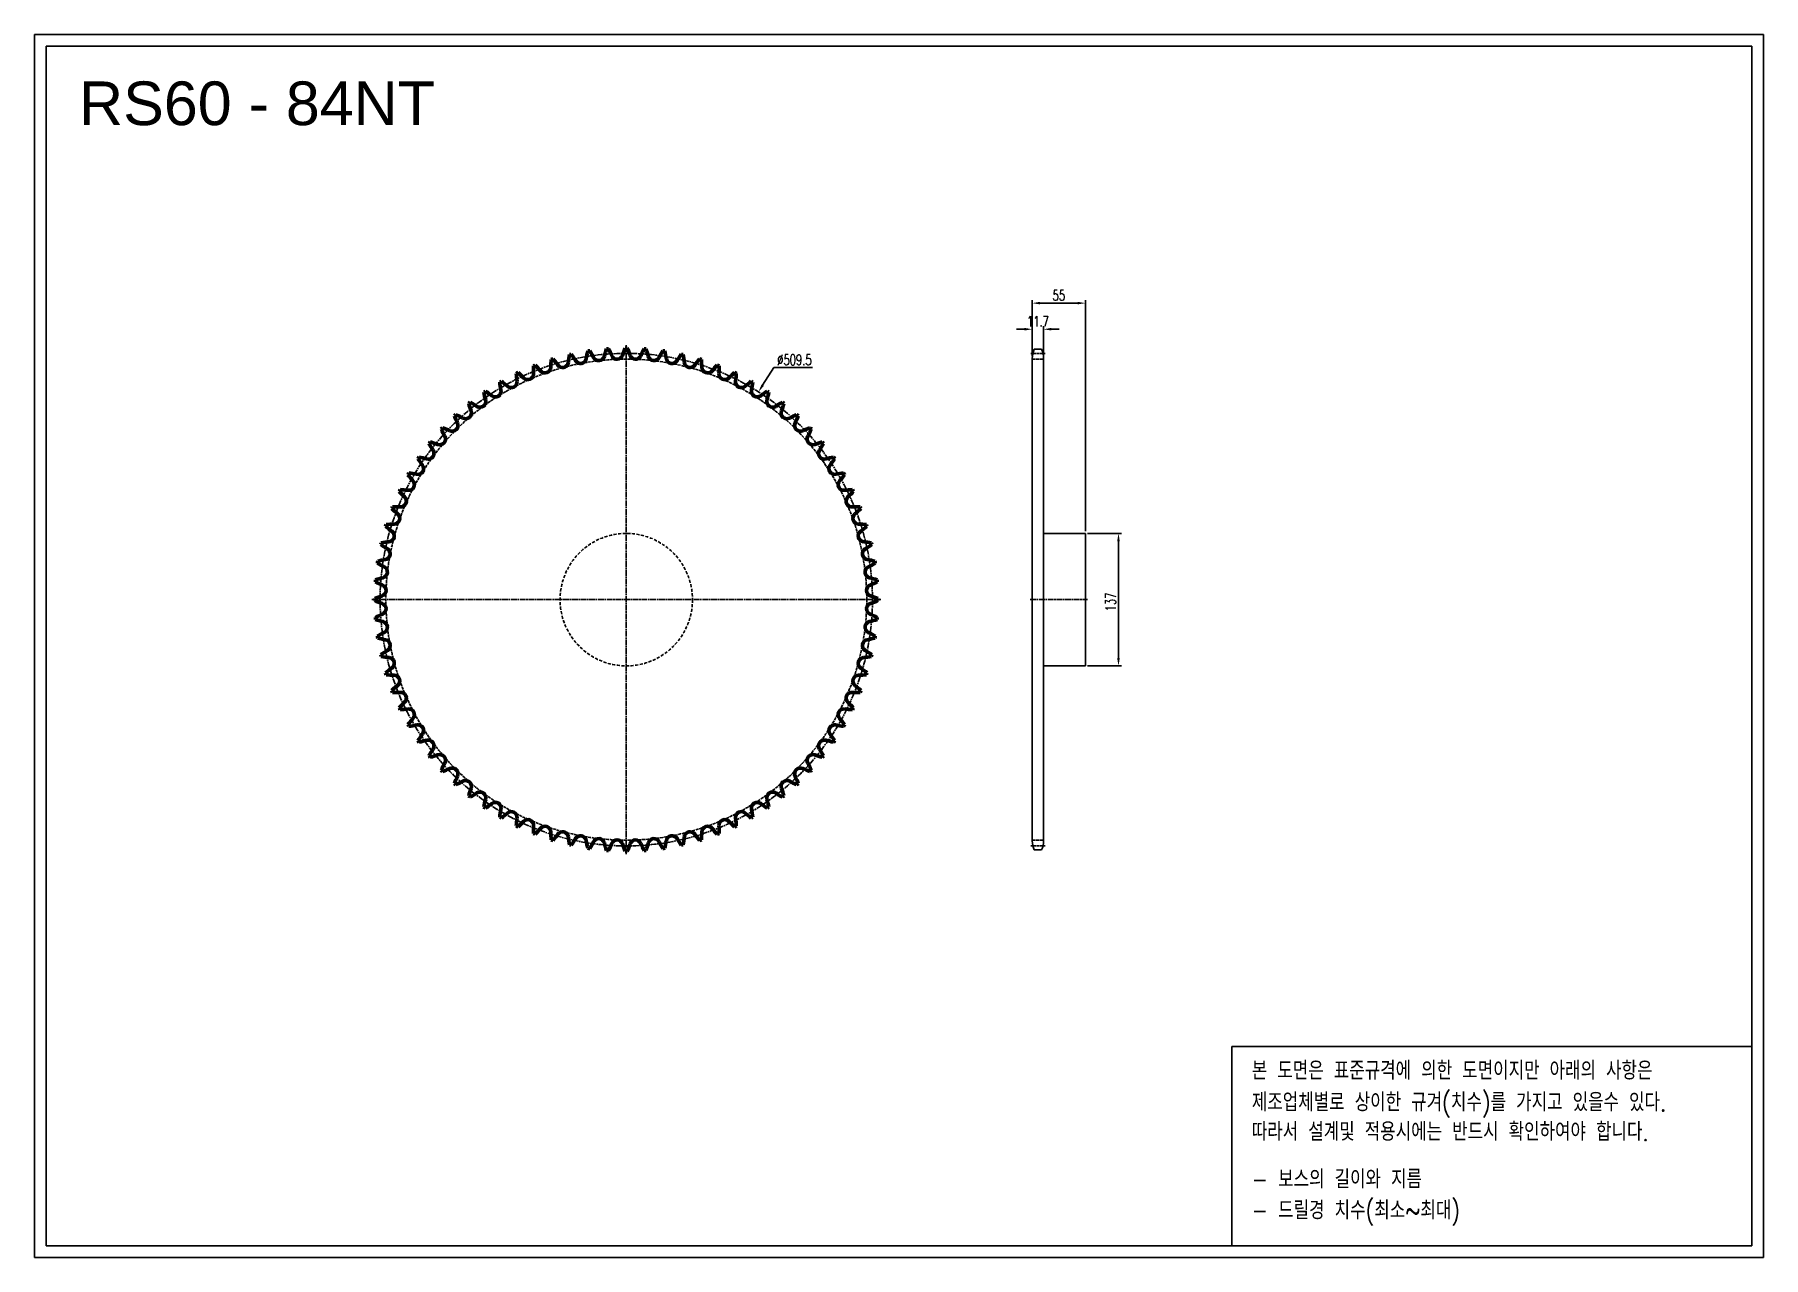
# Model space of a CAD drawing. Header units: millimetres. Extents: x 33176 to 34965, y 6760 to 8025.
import ezdxf

# ---------------------------------------------------------------- set-up
doc = ezdxf.new("R2010")
doc.units = ezdxf.units.MM
for name, pattern in [('AM_ISO02W050', [7.5, 6, -1.5]), ('AM_ISO02W050x2', [3.75, 3, -0.75]), ('AM_ISO08W050', [18, 12, -1.5, 3, -1.5]), ('AM_ISO08W050x2', [9, 6, -0.75, 1.5, -0.75]), ('HIDDEN', [9.525, 6.35, -3.175])]:
    doc.linetypes.add(name, pattern=pattern)
for name, color, linetype, lineweight in [('AM_0N', 7, 'Continuous', 50), ('AM_3N', 6, 'AM_ISO02W050', 25), ('AM_7', 4, 'AM_ISO08W050', 25), ('AM_7N', 4, 'AM_ISO08W050', 25)]:
    doc.layers.add(name, color=color, linetype=linetype, lineweight=lineweight)
doc.layers.add('HL', color=2, linetype='HIDDEN')
doc.layers.add('S-DIM', color=7, linetype='Continuous')
doc.styles.add('HAN', font='ROMANS.shx', dxfattribs={"width": 0.7, "bigfont": 'whgtxt.shx'})
doc.styles.add('HSG', font='SIMPLEX.shx', dxfattribs={"width": 0.7, "bigfont": 'HSG.shx'})
doc.styles.get("Standard").update_dxf_attribs({"font": 'arial.ttf'})
doc.dimstyles.new('APP23', dxfattribs={"dimscale": 4.5, "dimtxt": 2.4, "dimasz": 1.8, "dimexe": 0.7, "dimexo": 0.5, "dimgap": 0.6, "dimtad": 1, "dimtoh": 1, "dimdec": 1, "dimrnd": 0.01, "dimzin": 9, "dimdsep": 46, "dimtxsty": 'HSG', "dimcen": 0, "dimclrd": 1, "dimclre": 1, "dimclrt": 256, "dimazin": 2, "dimtp": 1, "dimtm": 1, "dimtfac": 0.5, "dimtdec": 1, "dimtix": 1, "dimtofl": 0, "dimtmove": 0, "dimatfit": 3, "dimfxl": 0, "dimtvp": 1, "dimtolj": 2, "dimlwd": -1, "dimlwe": -1, "dimarcsym": 0})

# ---------------------------------------------------------------- blocks, each defined once
blk = doc.blocks.new('*D1')
at = {"layer": 'Defpoints', "color": 0, "transparency": 16777216}
for p in [(33924.7, 7655.7), (33651.2, 7225.9)]:
    blk.add_point(p, dxfattribs=at)
at = {"layer": 'S-DIM', "color": 1, "transparency": 16777216}
for p, q in [((33940.7, 7680.8), (33929, 7662.5)), ((33980.5, 7680.8), (33940.7, 7680.8))]:
    blk.add_line(p, q, dxfattribs=at)
blk.add_solid([(33927.9, 7663.3), (33930.2, 7661.8), (33924.7, 7655.7)], dxfattribs=at)
at = {"layer": 'S-DIM', "transparency": 16777216, "insert": (33961.9, 7688.9), "char_height": 10.8, "attachment_point": 5, "style": 'HSG'}
blk.add_mtext('\\A2;∅509.5', dxfattribs=at)
blk = doc.blocks.new('*D2')
at = {"layer": 'Defpoints', "color": 0, "transparency": 16777216}
for p in [(34219.7, 7720.5), (34208, 7690.2), (34219.7, 7689.6)]:
    blk.add_point(p, dxfattribs=at)
at = {"layer": 'S-DIM', "color": 1, "transparency": 16777216}
for p, q in [((34199.9, 7720.5), (34191.8, 7720.5)), ((34208, 7692.5), (34208, 7723.7)), ((34219.7, 7691.8), (34219.7, 7723.7)), ((34227.8, 7720.5), (34235.9, 7720.5))]:
    blk.add_line(p, q, dxfattribs=at)
for points in [[(34199.9, 7721.9), (34199.9, 7719.2), (34208, 7720.5)], [(34227.8, 7721.9), (34227.8, 7719.2), (34219.7, 7720.5)]]:
    blk.add_solid(points, dxfattribs=at)
at = {"layer": 'S-DIM', "transparency": 16777216, "insert": (34213.9, 7728.6), "char_height": 10.8, "attachment_point": 5, "style": 'HSG'}
blk.add_mtext('\\A2;11.7', dxfattribs=at)
blk = doc.blocks.new('*D3')
at = {"layer": 'Defpoints', "color": 0, "transparency": 16777216}
for p in [(34263, 7747.5), (34208, 7690.2), (34263, 7509.3)]:
    blk.add_point(p, dxfattribs=at)
at = {"layer": 'S-DIM', "color": 1, "transparency": 16777216}
for p, q in [((34208, 7692.5), (34208, 7750.7)), ((34216.1, 7747.5), (34254.9, 7747.5)), ((34263, 7511.5), (34263, 7750.7))]:
    blk.add_line(p, q, dxfattribs=at)
for points in [[(34216.1, 7748.9), (34216.1, 7746.2), (34208, 7747.5)], [(34254.9, 7748.9), (34254.9, 7746.2), (34263, 7747.5)]]:
    blk.add_solid(points, dxfattribs=at)
at = {"layer": 'S-DIM', "transparency": 16777216, "insert": (34235.5, 7755.6), "char_height": 10.8, "attachment_point": 5, "style": 'HSG'}
blk.add_mtext('\\A2;55', dxfattribs=at)
blk = doc.blocks.new('*D4')
at = {"layer": 'Defpoints', "color": 0, "transparency": 16777216}
for p in [(34263, 7509.3), (34263, 7372.3), (34297.3, 7372.3)]:
    blk.add_point(p, dxfattribs=at)
at = {"layer": 'S-DIM', "color": 1, "transparency": 16777216}
for p, q in [((34265.3, 7509.3), (34300.4, 7509.3)), ((34297.3, 7501.2), (34297.3, 7380.4)), ((34265.3, 7372.3), (34300.4, 7372.3))]:
    blk.add_line(p, q, dxfattribs=at)
for points in [[(34295.9, 7501.2), (34298.6, 7501.2), (34297.3, 7509.3)], [(34295.9, 7380.4), (34298.6, 7380.4), (34297.3, 7372.3)]]:
    blk.add_solid(points, dxfattribs=at)
at = {"layer": 'S-DIM', "transparency": 16777216, "insert": (34289.2, 7438.4), "char_height": 10.8, "attachment_point": 5, "rotation": 90, "style": 'HSG'}
blk.add_mtext('\\A2;137', dxfattribs=at)

msp = doc.modelspace()

# ---------------------------------------------------------------- linework, layer by layer
for p, q in [((34210.11, 7699.74), (34217.65, 7699.74)), ((34208.03, 7191.35), (34208.03, 7690.24)), ((34219.73, 7690.24), (34219.73, 7191.35)), ((34263.03, 7509.29), (34219.73, 7509.29)), ((34263.03, 7372.29), (34263.03, 7509.29)), ((34263.03, 7372.29), (34219.73, 7372.29)), ((34210.11, 7181.85), (34217.65, 7181.85))]:
    msp.add_line(p, q)
for points in [[(33175.63, 8025.32), (34964.64, 8025.32), (34964.64, 6760.36), (33175.63, 6760.36)], [(33187.67, 8013.27), (34952.6, 8013.27), (34952.6, 6772.41), (33187.67, 6772.41)]]:
    msp.add_lwpolyline(points, close=True)
at = {"color": 6}
msp.add_lwpolyline([(34414.39, 6978.6), (34952.6, 6978.6), (34952.6, 6772.41), (34414.39, 6772.41)], close=True, dxfattribs=at)
for centre, start, end in [((34230.73, 7690.24), 155.25994, 180), ((34197.03, 7690.24), 0, 24.74006), ((34230.73, 7191.35), 180, 204.74006), ((34197.03, 7191.35), 335.25994, 0)]:
    msp.add_arc(centre, 22.7, start, end)
at = {"layer": 'AM_0N'}
for centre, radius, start, end in [((33850.31, 7674.47), 122.91, 170.7112, 174.46429), ((33787.94, 7440.79), 260.28, 102.63013, 103.08415), ((33630.35, 7624.26), 122.91, 31.25, 35.00309), ((33867.6, 7669.16), 122.91, 166.42548, 170.17857), ((33787.94, 7440.79), 260.28, 98.34442, 98.79844), ((33644.5, 7635.53), 122.91, 26.96429, 30.71738), ((33884.45, 7662.56), 122.91, 162.13977, 165.89286), ((33787.94, 7440.79), 260.28, 94.0587, 94.51272), ((33659.45, 7645.7), 122.91, 22.67857, 26.43166), ((33778.41, 7695.41), 6.01, 202.67857, 341.60714), ((33900.75, 7654.73), 122.91, 157.85405, 161.60714), ((33787.94, 7440.79), 260.28, 89.77299, 90.22701), ((33675.12, 7654.73), 122.91, 18.39286, 22.14595), ((33797.46, 7695.41), 6.01, 198.39286, 337.32143), ((33916.42, 7645.7), 122.91, 153.56834, 157.32143), ((33787.94, 7440.79), 260.28, 85.48728, 85.9413), ((33691.43, 7662.56), 122.91, 14.10714, 17.86023), ((33931.38, 7635.53), 122.91, 149.28262, 153.03571), ((33787.94, 7440.79), 260.28, 81.20156, 81.65558), ((33708.27, 7669.16), 122.91, 9.82143, 13.57452), ((33945.53, 7624.26), 122.91, 144.99691, 148.75), ((33787.94, 7440.79), 260.28, 76.91585, 77.36987), ((33725.56, 7674.47), 122.91, 5.53571, 9.2888), ((33787.94, 7440.79), 260.28, 115.48728, 115.9413), ((33593.47, 7584.6), 122.91, 44.10714, 47.86023), ((33814.79, 7681.16), 122.91, 179.28262, 183.03571), ((33787.94, 7440.79), 260.28, 111.20156, 111.65558), ((33604.76, 7598.73), 122.91, 39.82143, 43.57452), ((33703.78, 7681.29), 6.01, 219.82143, 358.75), ((33832.68, 7678.48), 122.91, 174.99691, 178.75), ((33787.94, 7440.79), 260.28, 106.91585, 107.36987), ((33617.08, 7611.97), 122.91, 35.53571, 39.2888), ((33721.99, 7686.91), 6.01, 215.53571, 354.46429), ((33740.57, 7691.15), 6.01, 211.25, 350.17857), ((33759.41, 7693.99), 6.01, 206.96429, 345.89286), ((33816.47, 7693.99), 6.01, 194.10714, 333.03571), ((33835.31, 7691.15), 6.01, 189.82143, 328.75), ((33853.88, 7686.91), 6.01, 185.53571, 324.46429), ((33958.8, 7611.97), 122.91, 140.7112, 144.46429), ((33787.94, 7440.79), 260.28, 72.63013, 73.08415), ((33743.2, 7678.48), 122.91, 1.25, 5.00309), ((33872.09, 7681.29), 6.01, 181.25, 320.17857), ((33971.11, 7598.73), 122.91, 136.42548, 140.17857), ((33787.94, 7440.79), 260.28, 68.34442, 68.79844), ((33761.08, 7681.16), 122.91, 356.96429, 0.71738), ((33982.4, 7584.6), 122.91, 132.13977, 135.89286), ((33787.94, 7440.79), 260.28, 64.0587, 64.51272), ((33652.38, 7656.54), 6.01, 232.67857, 11.60714), ((33787.94, 7440.79), 260.28, 119.77299, 120.22701), ((33778.67, 7682.47), 122.91, 187.85405, 191.60714), ((33583.27, 7569.66), 122.91, 48.39286, 52.14595), ((33668.88, 7666.06), 6.01, 228.39286, 7.32143), ((33796.75, 7682.49), 122.91, 183.56834, 187.32143), ((33686.04, 7674.33), 6.01, 224.10714, 3.03571), ((33889.83, 7674.33), 6.01, 176.96429, 315.89286), ((33907, 7666.06), 6.01, 172.67857, 311.60714), ((33779.12, 7682.49), 122.91, 352.67857, 356.43166), ((33992.61, 7569.66), 122.91, 127.85405, 131.60714), ((33787.94, 7440.79), 260.28, 59.77299, 60.22701), ((33923.5, 7656.54), 6.01, 168.39286, 307.32143), ((33797.21, 7682.47), 122.91, 348.39286, 352.14595), ((33787.94, 7440.79), 260.28, 128.34442, 128.79844), ((33742.75, 7678.39), 122.91, 196.42548, 200.17857), ((33566.35, 7537.72), 122.91, 56.96429, 60.71738), ((33636.63, 7645.8), 6.01, 236.96429, 15.89286), ((33787.94, 7440.79), 260.28, 124.0587, 124.51272), ((33760.63, 7681.11), 122.91, 192.13977, 195.89286), ((33574.21, 7554.01), 122.91, 52.67857, 56.43166), ((34001.66, 7554.01), 122.91, 123.56834, 127.32143), ((33939.24, 7645.8), 6.01, 164.10714, 303.03571), ((33815.24, 7681.11), 122.91, 344.10714, 347.86023), ((33787.94, 7440.79), 260.28, 55.48728, 55.9413), ((34009.53, 7537.72), 122.91, 119.28262, 123.03571), ((33833.13, 7678.39), 122.91, 339.82143, 343.57452), ((33787.94, 7440.79), 260.28, 51.20156, 51.65558), ((33607.77, 7620.96), 6.01, 245.53571, 24.46429), ((33787.94, 7440.79), 260.28, 132.63013, 133.08415), ((33725.12, 7674.35), 122.91, 200.7112, 204.46429), ((33559.72, 7520.89), 122.91, 61.25, 65.00309), ((33621.73, 7633.92), 6.01, 241.25, 20.17857), ((33954.14, 7633.92), 6.01, 159.82143, 298.75), ((34016.15, 7520.89), 122.91, 114.99691, 118.75), ((33968.11, 7620.96), 6.01, 155.53571, 294.46429), ((33850.76, 7674.35), 122.91, 335.53571, 339.2888), ((33787.94, 7440.79), 260.28, 46.91585, 47.36987), ((33787.94, 7440.79), 260.28, 141.20156, 141.65558), ((33550.33, 7485.98), 122.91, 69.82143, 73.57452), ((33594.81, 7606.99), 6.01, 249.82143, 28.75), ((33787.94, 7440.79), 260.28, 136.91585, 137.36987), ((33707.84, 7669), 122.91, 204.99691, 208.75), ((33554.38, 7503.61), 122.91, 65.53571, 69.2888), ((34021.5, 7503.61), 122.91, 110.7112, 114.46429), ((33981.07, 7606.99), 6.01, 151.25, 290.17857), ((33868.03, 7669), 122.91, 331.25, 335.00309), ((33787.94, 7440.79), 260.28, 42.63013, 43.08415), ((34025.54, 7485.98), 122.91, 106.42548, 110.17857), ((33787.94, 7440.79), 260.28, 38.34442, 38.79844), ((33787.94, 7440.79), 260.28, 145.48728, 145.9413), ((33674.72, 7654.52), 122.91, 213.56834, 217.32143), ((33547.62, 7468.1), 122.91, 74.10714, 77.86023), ((33582.93, 7592.1), 6.01, 254.10714, 33.03571), ((33691.01, 7662.38), 122.91, 209.28262, 213.03571), ((33992.95, 7592.1), 6.01, 146.96429, 285.89286), ((33884.86, 7662.38), 122.91, 326.96429, 330.71738), ((34028.25, 7468.1), 122.91, 102.13977, 105.89286), ((33901.15, 7654.52), 122.91, 322.67857, 326.43166), ((33787.94, 7440.79), 260.28, 34.0587, 34.51272), ((33787.94, 7440.79), 260.28, 149.77299, 150.22701), ((33659.07, 7645.46), 122.91, 217.85405, 221.60714), ((33546.25, 7450.06), 122.91, 78.39286, 82.14595), ((33572.19, 7576.35), 6.01, 258.39286, 37.32143), ((34003.68, 7576.35), 6.01, 142.67857, 281.60714), ((34029.62, 7450.06), 122.91, 97.85405, 101.60714), ((33916.81, 7645.46), 122.91, 318.39286, 322.14595), ((33787.94, 7440.79), 260.28, 29.77299, 30.22701), ((33787.94, 7440.79), 260.28, 154.0587, 154.51272), ((33644.13, 7635.26), 122.91, 222.13977, 225.89286), ((33546.24, 7431.98), 122.91, 82.67857, 86.43166), ((33562.67, 7559.85), 6.01, 262.67857, 41.60714), ((34013.21, 7559.85), 6.01, 138.39286, 277.32143), ((34029.64, 7431.98), 122.91, 93.56834, 97.32143), ((33931.74, 7635.26), 122.91, 314.10714, 317.86023), ((33787.94, 7440.79), 260.28, 25.48728, 25.9413), ((33787.94, 7440.79), 260.28, 158.34442, 158.79844), ((33630, 7623.97), 122.91, 226.42548, 230.17857), ((33547.57, 7413.94), 122.91, 86.96429, 90.71738), ((33554.4, 7542.68), 6.01, 266.96429, 45.89286), ((34021.48, 7542.68), 6.01, 134.10714, 273.03571), ((34028.3, 7413.94), 122.91, 89.28262, 93.03571), ((33945.87, 7623.97), 122.91, 309.82143, 313.57452), ((33787.94, 7440.79), 260.28, 21.20156, 21.65558), ((33787.94, 7440.79), 260.28, 162.63013, 163.08415), ((33616.75, 7611.65), 122.91, 230.7112, 234.46429), ((33550.25, 7396.05), 122.91, 91.25, 95.00309), ((33547.44, 7524.95), 6.01, 271.25, 50.17857), ((34028.44, 7524.95), 6.01, 129.82143, 268.75), ((34025.62, 7396.05), 122.91, 84.99691, 88.75), ((33959.12, 7611.65), 122.91, 305.53571, 309.2888), ((33787.94, 7440.79), 260.28, 16.91585, 17.36987), ((33787.94, 7440.79), 260.28, 166.91585, 167.36987), ((33604.46, 7598.38), 122.91, 234.99691, 238.75), ((33554.26, 7378.41), 122.91, 95.53571, 99.2888), ((33541.82, 7506.74), 6.01, 275.53571, 54.46429), ((34034.05, 7506.74), 6.01, 125.53571, 264.46429), ((34021.62, 7378.41), 122.91, 80.7112, 84.46429), ((33971.41, 7598.38), 122.91, 301.25, 305.00309), ((33787.94, 7440.79), 260.28, 12.63013, 13.08415), ((33787.94, 7440.79), 260.28, 171.20156, 171.65558), ((33593.2, 7584.23), 122.91, 239.28262, 243.03571), ((33559.57, 7361.12), 122.91, 99.82143, 103.57452), ((33537.58, 7488.16), 6.01, 279.82143, 58.75), ((34038.29, 7488.16), 6.01, 121.25, 260.17857), ((34016.3, 7361.12), 122.91, 76.42548, 80.17857), ((33982.67, 7584.23), 122.91, 296.96429, 300.71738), ((33787.94, 7440.79), 260.28, 8.34442, 8.79844), ((33787.94, 7440.79), 260.28, 175.48728, 175.9413), ((33566.16, 7344.28), 122.91, 104.10714, 107.86023), ((33534.74, 7469.32), 6.01, 284.10714, 63.03571), ((34041.13, 7469.32), 6.01, 116.96429, 255.89286), ((34009.71, 7344.28), 122.91, 72.13977, 75.89286), ((33787.94, 7440.79), 260.28, 4.0587, 4.51272), ((33574, 7327.98), 122.91, 108.39286, 112.14595), ((33583.03, 7569.28), 122.91, 243.56834, 247.32143), ((33533.32, 7450.32), 6.01, 288.39286, 67.32143), ((34042.56, 7450.32), 6.01, 112.67857, 251.60714), ((33992.85, 7569.28), 122.91, 292.67857, 296.43166), ((34001.88, 7327.98), 122.91, 67.85405, 71.60714), ((33787.94, 7440.79), 260.28, 179.77299, 180.22701), ((33574, 7553.6), 122.91, 247.85405, 251.60714), ((33583.03, 7312.31), 122.91, 112.67857, 116.43166), ((33533.32, 7431.26), 6.01, 292.67857, 71.60714), ((34042.56, 7431.26), 6.01, 108.39286, 247.32143), ((33992.85, 7312.31), 122.91, 63.56834, 67.32143), ((34001.88, 7553.6), 122.91, 288.39286, 292.14595), ((33787.94, 7440.79), 260.28, 359.77299, 0.22701), ((33787.94, 7440.79), 260.28, 184.0587, 184.51272), ((33566.16, 7537.3), 122.91, 252.13977, 255.89286), ((33593.2, 7297.35), 122.91, 116.96429, 120.71738), ((33534.74, 7412.26), 6.01, 296.96429, 75.89286), ((34041.13, 7412.26), 6.01, 104.10714, 243.03571), ((33982.67, 7297.35), 122.91, 59.28262, 63.03571), ((34009.71, 7537.3), 122.91, 284.10714, 287.86023), ((33787.94, 7440.79), 260.28, 355.48728, 355.9413), ((33787.94, 7440.79), 260.28, 188.34442, 188.79844), ((33559.57, 7520.46), 122.91, 256.42548, 260.17857), ((33537.58, 7393.42), 6.01, 301.25, 80.17857), ((34038.29, 7393.42), 6.01, 99.82143, 238.75), ((34016.3, 7520.46), 122.91, 279.82143, 283.57452), ((33787.94, 7440.79), 260.28, 351.20156, 351.65558), ((33604.46, 7283.2), 122.91, 121.25, 125.00309), ((33787.94, 7440.79), 260.28, 192.63013, 193.08415), ((33554.26, 7503.17), 122.91, 260.7112, 264.46429), ((33541.82, 7374.84), 6.01, 305.53571, 84.46429), ((34034.05, 7374.84), 6.01, 95.53571, 234.46429), ((34021.62, 7503.17), 122.91, 275.53571, 279.2888), ((33971.41, 7283.2), 122.91, 54.99691, 58.75), ((33787.94, 7440.79), 260.28, 346.91585, 347.36987), ((33616.75, 7269.93), 122.91, 125.53571, 129.2888), ((33787.94, 7440.79), 260.28, 196.91585, 197.36987), ((33550.25, 7485.53), 122.91, 264.99691, 268.75), ((33547.44, 7356.64), 6.01, 309.82143, 88.75), ((34028.44, 7356.64), 6.01, 91.25, 230.17857), ((34025.62, 7485.53), 122.91, 271.25, 275.00309), ((33959.12, 7269.93), 122.91, 50.7112, 54.46429), ((33787.94, 7440.79), 260.28, 342.63013, 343.08415), ((33630, 7257.62), 122.91, 129.82143, 133.57452), ((33787.94, 7440.79), 260.28, 201.20156, 201.65558), ((33547.57, 7467.64), 122.91, 269.28262, 273.03571), ((33554.4, 7338.9), 6.01, 314.10714, 93.03571), ((34021.48, 7338.9), 6.01, 86.96429, 225.89286), ((34028.3, 7467.64), 122.91, 266.96429, 270.71738), ((33945.87, 7257.62), 122.91, 46.42548, 50.17857), ((33787.94, 7440.79), 260.28, 338.34442, 338.79844), ((33644.13, 7246.33), 122.91, 134.10714, 137.86023), ((33787.94, 7440.79), 260.28, 205.48728, 205.9413), ((33546.24, 7449.61), 122.91, 273.56834, 277.32143), ((33562.67, 7321.73), 6.01, 318.39286, 97.32143), ((33659.07, 7236.12), 122.91, 138.39286, 142.14595), ((34013.21, 7321.73), 6.01, 82.67857, 221.60714), ((33916.81, 7236.12), 122.91, 37.85405, 41.60714), ((34029.64, 7449.61), 122.91, 262.67857, 266.43166), ((33931.74, 7246.33), 122.91, 42.13977, 45.89286), ((33787.94, 7440.79), 260.28, 334.0587, 334.51272), ((33787.94, 7440.79), 260.28, 209.77299, 210.22701), ((33546.25, 7431.52), 122.91, 277.85405, 281.60714), ((33572.19, 7305.23), 6.01, 322.67857, 101.60714), ((33674.72, 7227.06), 122.91, 142.67857, 146.43166), ((34003.68, 7305.23), 6.01, 78.39286, 217.32143), ((33901.15, 7227.06), 122.91, 33.56834, 37.32143), ((34029.62, 7431.52), 122.91, 258.39286, 262.14595), ((33787.94, 7440.79), 260.28, 329.77299, 330.22701), ((33787.94, 7440.79), 260.28, 214.0587, 214.51272), ((33547.62, 7413.48), 122.91, 282.13977, 285.89286), ((33582.93, 7289.49), 6.01, 326.96429, 105.89286), ((33691.01, 7219.2), 122.91, 146.96429, 150.71738), ((33992.95, 7289.49), 6.01, 74.10714, 213.03571), ((33884.86, 7219.2), 122.91, 29.28262, 33.03571), ((34028.25, 7413.48), 122.91, 254.10714, 257.86023), ((33787.94, 7440.79), 260.28, 325.48728, 325.9413), ((33787.94, 7440.79), 260.28, 218.34442, 218.79844), ((33550.33, 7395.6), 122.91, 286.42548, 290.17857), ((33594.81, 7274.59), 6.01, 331.25, 110.17857), ((33707.84, 7212.58), 122.91, 151.25, 155.00309), ((33787.94, 7440.79), 260.28, 222.63013, 223.08415), ((33554.38, 7377.97), 122.91, 290.7112, 294.46429), ((33607.77, 7260.62), 6.01, 335.53571, 114.46429), ((33968.11, 7260.62), 6.01, 65.53571, 204.46429), ((34021.5, 7377.97), 122.91, 245.53571, 249.2888), ((33981.07, 7274.59), 6.01, 69.82143, 208.75), ((33868.03, 7212.58), 122.91, 24.99691, 28.75), ((33787.94, 7440.79), 260.28, 316.91585, 317.36987), ((34025.54, 7395.6), 122.91, 249.82143, 253.57452), ((33787.94, 7440.79), 260.28, 321.20156, 321.65558), ((33725.12, 7207.23), 122.91, 155.53571, 159.2888), ((33787.94, 7440.79), 260.28, 226.91585, 227.36987), ((33559.72, 7360.69), 122.91, 294.99691, 298.75), ((33621.73, 7247.66), 6.01, 339.82143, 118.75), ((33742.75, 7203.19), 122.91, 159.82143, 163.57452), ((33954.14, 7247.66), 6.01, 61.25, 200.17857), ((33833.13, 7203.19), 122.91, 16.42548, 20.17857), ((34016.15, 7360.69), 122.91, 241.25, 245.00309), ((33850.76, 7207.23), 122.91, 20.7112, 24.46429), ((33787.94, 7440.79), 260.28, 312.63013, 313.08415), ((33787.94, 7440.79), 260.28, 231.20156, 231.65558), ((33566.35, 7343.86), 122.91, 299.28262, 303.03571), ((33636.63, 7235.78), 6.01, 344.10714, 123.03571), ((33760.63, 7200.48), 122.91, 164.10714, 167.86023), ((33574.21, 7327.57), 122.91, 303.56834, 307.32143), ((33652.38, 7225.05), 6.01, 348.39286, 127.32143), ((33923.5, 7225.05), 6.01, 52.67857, 191.60714), ((34001.66, 7327.57), 122.91, 232.67857, 236.43166), ((33939.24, 7235.78), 6.01, 56.96429, 195.89286), ((33815.24, 7200.48), 122.91, 12.13977, 15.89286), ((34009.53, 7343.86), 122.91, 236.96429, 240.71738), ((33787.94, 7440.79), 260.28, 308.34442, 308.79844), ((33787.94, 7440.79), 260.28, 235.48728, 235.9413), ((33778.67, 7199.11), 122.91, 168.39286, 172.14595), ((33787.94, 7440.79), 260.28, 239.77299, 240.22701), ((33583.27, 7311.92), 122.91, 307.85405, 311.60714), ((33668.88, 7215.52), 6.01, 352.67857, 131.60714), ((33796.75, 7199.09), 122.91, 172.67857, 176.43166), ((33593.47, 7296.98), 122.91, 312.13977, 315.89286), ((33686.04, 7207.25), 6.01, 356.96429, 135.89286), ((33889.83, 7207.25), 6.01, 44.10714, 183.03571), ((33982.4, 7296.98), 122.91, 224.10714, 227.86023), ((33907, 7215.52), 6.01, 48.39286, 187.32143), ((33779.12, 7199.09), 122.91, 3.56834, 7.32143), ((33992.61, 7311.92), 122.91, 228.39286, 232.14595), ((33787.94, 7440.79), 260.28, 299.77299, 300.22701), ((33797.21, 7199.11), 122.91, 7.85405, 11.60714), ((33787.94, 7440.79), 260.28, 304.0587, 304.51272), ((33787.94, 7440.79), 260.28, 244.0587, 244.51272), ((33814.79, 7200.42), 122.91, 176.96429, 180.71738), ((33787.94, 7440.79), 260.28, 248.34442, 248.79844), ((33604.76, 7282.85), 122.91, 316.42548, 320.17857), ((33703.78, 7200.29), 6.01, 1.25, 140.17857), ((33832.68, 7203.1), 122.91, 181.25, 185.00309), ((33787.94, 7440.79), 260.28, 252.63013, 253.08415), ((33617.08, 7269.61), 122.91, 320.7112, 324.46429), ((33721.99, 7194.67), 6.01, 5.53571, 144.46429), ((33850.31, 7207.11), 122.91, 185.53571, 189.2888), ((33630.35, 7257.32), 122.91, 324.99691, 328.75), ((33740.57, 7190.43), 6.01, 9.82143, 148.75), ((33759.41, 7187.59), 6.01, 14.10714, 153.03571), ((33778.41, 7186.17), 6.01, 18.39286, 157.32143), ((33797.46, 7186.17), 6.01, 22.67857, 161.60714), ((33816.47, 7187.59), 6.01, 26.96429, 165.89286), ((33835.31, 7190.43), 6.01, 31.25, 170.17857), ((33945.53, 7257.32), 122.91, 211.25, 215.00309), ((33725.56, 7207.11), 122.91, 350.7112, 354.46429), ((33853.88, 7194.67), 6.01, 35.53571, 174.46429), ((33958.8, 7269.61), 122.91, 215.53571, 219.2888), ((33787.94, 7440.79), 260.28, 286.91585, 287.36987), ((33743.2, 7203.1), 122.91, 354.99691, 358.75), ((33872.09, 7200.29), 6.01, 39.82143, 178.75), ((33971.11, 7282.85), 122.91, 219.82143, 223.57452), ((33787.94, 7440.79), 260.28, 291.20156, 291.65558), ((33761.08, 7200.42), 122.91, 359.28262, 3.03571), ((33787.94, 7440.79), 260.28, 295.48728, 295.9413), ((33787.94, 7440.79), 260.28, 256.91585, 257.36987), ((33867.6, 7212.43), 122.91, 189.82143, 193.57452), ((33787.94, 7440.79), 260.28, 261.20156, 261.65558), ((33644.5, 7246.05), 122.91, 329.28262, 333.03571), ((33884.45, 7219.02), 122.91, 194.10714, 197.86023), ((33787.94, 7440.79), 260.28, 265.48728, 265.9413), ((33659.45, 7235.88), 122.91, 333.56834, 337.32143), ((33900.75, 7226.85), 122.91, 198.39286, 202.14595), ((33787.94, 7440.79), 260.28, 269.77299, 270.22701), ((33675.12, 7226.85), 122.91, 337.85405, 341.60714), ((33916.42, 7235.88), 122.91, 202.67857, 206.43166), ((33787.94, 7440.79), 260.28, 274.0587, 274.51272), ((33691.43, 7219.02), 122.91, 342.13977, 345.89286), ((33931.38, 7246.05), 122.91, 206.96429, 210.71738), ((33787.94, 7440.79), 260.28, 278.34442, 278.79844), ((33708.27, 7212.43), 122.91, 346.42548, 350.17857), ((33787.94, 7440.79), 260.28, 282.63013, 283.08415)]:
    msp.add_arc(centre, radius, start, end, dxfattribs=at)
at = {"layer": 'AM_3N', "linetype": 'AM_ISO02W050x2'}
for p, q in [((34208.03, 7689.58), (34219.73, 7689.58)), ((34208.03, 7192.01), (34219.73, 7192.01))]:
    msp.add_line(p, q, dxfattribs=at)
msp.add_circle((33787.94, 7440.79), 248.78, dxfattribs=at)
at = {"layer": 'AM_7', "linetype": 'AM_ISO08W050x2'}
msp.add_circle((33787.94, 7440.79), 254.74, dxfattribs=at)
at = {"layer": 'AM_7N', "linetype": 'AM_ISO08W050x2'}
for p, q in [((33787.94, 7177.51), (33787.94, 7704.07)), ((34206.47, 7695.53), (34221.29, 7695.53)), ((33524.66, 7440.79), (34051.21, 7440.79)), ((34206.03, 7440.79), (34265.03, 7440.79)), ((34206.47, 7186.05), (34221.29, 7186.05))]:
    msp.add_line(p, q, dxfattribs=at)
at = {"layer": 'HL', "ltscale": 0.5}
msp.add_circle((33787.94, 7440.79), 68.5, dxfattribs=at)

# ---------------------------------------------------------------- texts
msp.add_text('RS60 - 84NT', height=45.1772).set_placement((33221.7, 7931.65))
at = {"color": 6, "style": 'HAN', "width": 0.8}
for s, p in [('본 도면은 표준규격에 의한 도면이지만 아래의 사항은', (34435.2, 6944.23)), ('제조업체별로 상이한 규겨(치수)를 가지고 있을수 있다.', (34435.2, 6911.43)), ('따라서 설계및 적용시에는 반드시 확인하여야 합니다.', (34435.2, 6880.98)), ('- 보스의 길이와 지름', (34435.2, 6831.9)), ('- 드릴경 치수(최소~최대)', (34435.2, 6799.68))]:
    msp.add_text(s, height=18.9237, dxfattribs=at).set_placement(p)

# ---------------------------------------------------------------- dimensions: what is measured, and where the dimension line sits
at = {"layer": 'S-DIM'}
dim = msp.add_linear_dim(base=(34263.03, 7747.5), p1=(34208.03, 7690.24), p2=(34263.03, 7509.29), dimstyle='APP23', dxfattribs=at)
dim.commit()
dim.dimension.update_dxf_attribs({"geometry": '*D3', "text_midpoint": (34235.53, 7755.6)})
dim = msp.add_linear_dim(base=(34219.73, 7720.5), p1=(34208.03, 7690.24), p2=(34219.73, 7689.58), dimstyle='APP23', dxfattribs=at)
dim.commit()
dim.dimension.update_dxf_attribs({"geometry": '*D2', "text_midpoint": (34213.88, 7720.5), "dimtype": 128})
at = {"layer": 'S-DIM', "color": 1}
dim = msp.add_diameter_dim_2p(p1=(33651.18, 7225.88), p2=(33924.7, 7655.71), dimstyle='APP23', dxfattribs=at)
dim.commit()
dim.dimension.update_dxf_attribs({"geometry": '*D1', "text_midpoint": (33961.91, 7680.81), "dimtype": 131})
at = {"layer": 'S-DIM'}
dim = msp.add_linear_dim(base=(34297.25, 7372.29), p1=(34263.03, 7509.29), p2=(34263.03, 7372.29), angle=90, dimstyle='APP23', dxfattribs=at)
dim.commit()
dim.dimension.update_dxf_attribs({"geometry": '*D4', "text_midpoint": (34297.25, 7438.41), "dimtype": 128})

doc.saveas('drawing.dxf')
